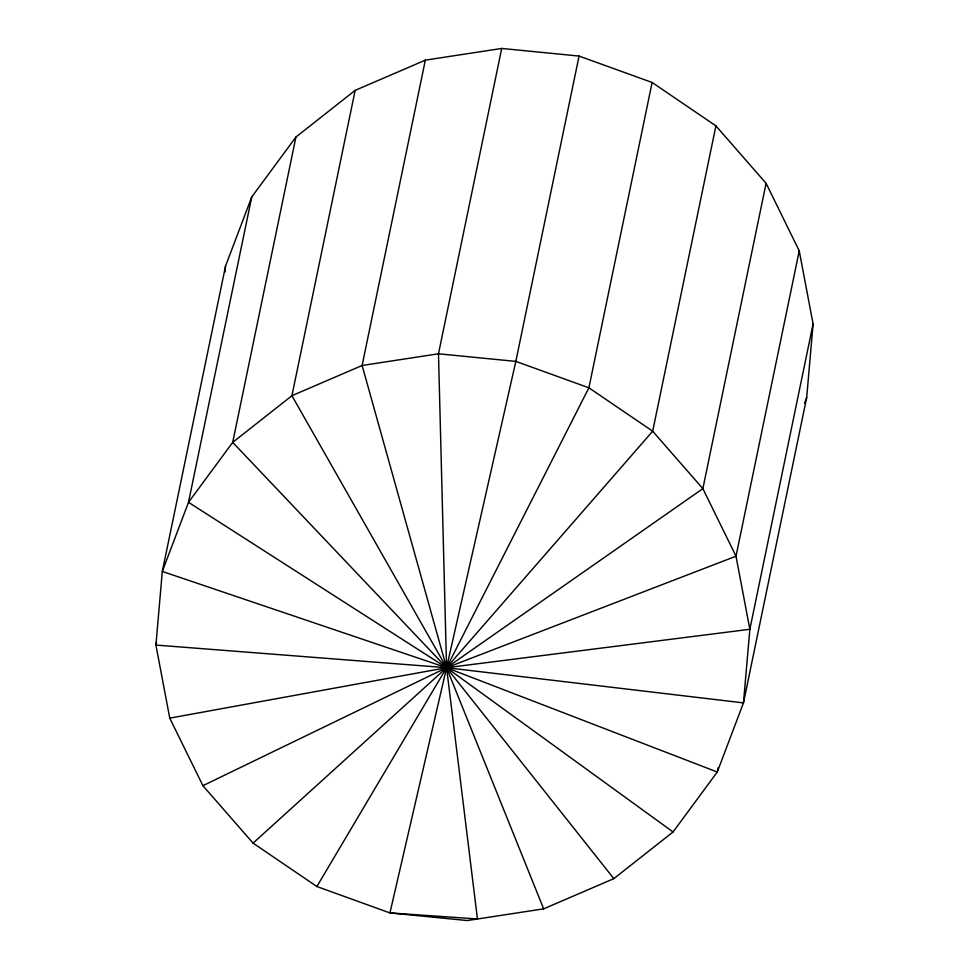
<?xml version="1.0" encoding="UTF-8"?>
<svg xmlns="http://www.w3.org/2000/svg" width="969" height="969" viewBox="0 0 969 969"><rect width="100%" height="100%" fill="white"/><g stroke="black" fill="none" stroke-linecap="round" stroke-linejoin="round"><path stroke-width="1.45" d="M225.014 272.119L225.535 266.112L251.734 196.973L295.945 137.029L355.163 90.359L425.343 60.151L501.712 48.45L579.062 56.069L652.125 82.474L715.921 125.873L766.091 183.311L799.243 250.862L813.088 323.937L806.692 397.556L743.465 702.888L717.266 772.027L673.055 831.971L613.837 878.641L543.657 908.849L467.288 920.55L389.938 912.931L316.875 886.526L253.079 843.127L202.909 785.689L169.757 718.138L155.912 645.063L162.308 571.444L225.535 266.112M156.53 642.096L155.912 645.063L446.564 667.702L743.465 702.888L749.849 629.281L813.088 323.937M251.734 196.973L188.495 502.317L162.308 571.444L446.564 667.702L717.266 772.027L718.186 767.581M295.945 137.029L232.705 442.373L188.495 502.317L446.564 667.702L673.055 831.971M355.163 90.359L291.923 395.703L232.705 442.373L446.564 667.702L613.837 878.641M425.343 60.151L362.115 365.483L446.564 667.702L543.657 908.849M501.712 48.45L438.485 353.794L446.564 667.702L477.451 918.987L389.938 912.931L446.564 667.702L515.835 361.401L579.062 56.069M652.125 82.474L588.898 387.806L446.564 667.702L316.875 886.526M715.921 125.873L652.682 431.205L446.564 667.702L253.079 843.127M766.091 183.311L702.864 488.642L736.004 556.206L749.849 629.281L446.564 667.702L169.757 718.138M799.243 250.862L736.004 556.206L446.564 667.702L202.909 785.689M804.561 403.201L806.692 397.556M702.864 488.642L446.564 667.702L291.923 395.703L362.115 365.483L438.485 353.794L515.835 361.401L588.898 387.806L652.682 431.205L702.864 488.642"/></g></svg>
